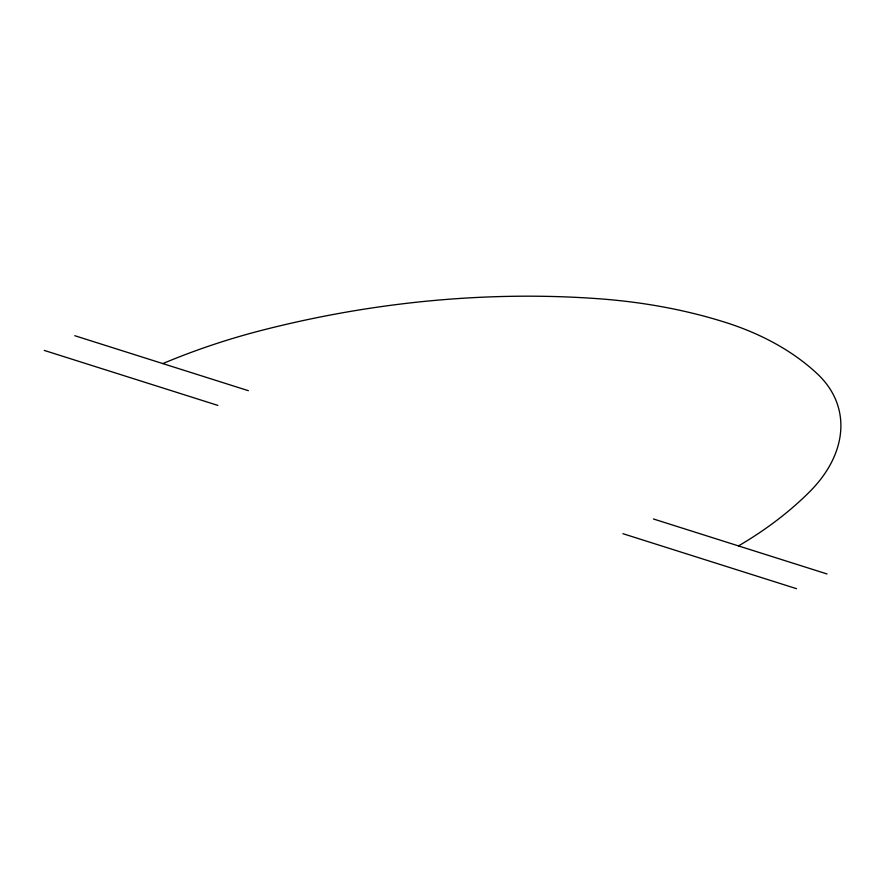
<?xml version="1.0" encoding="UTF-8"?>
<svg xmlns="http://www.w3.org/2000/svg" width="885" height="885" viewBox="0 0 885 885"><rect width="100%" height="100%" fill="white"/><g stroke="black" fill="none" stroke-linecap="round" stroke-linejoin="round"><path stroke-width="1.33" d="M74.76 335.703L248.364 390.683M653.44 518.975L827.033 573.967M44.25 350.416L217.854 405.396M622.918 533.688L796.522 588.68M162.807 363.591A487.79 327.03 -13.1 0 1 261.849 330.315A736.917 494.051 -13.1 0 1 599.41 298.798A487.79 327.03 -13.1 0 1 725.501 322.417A311.454 208.805 -13.1 0 1 817.364 373.868A147.695 99.02 -13.1 0 1 809.565 491.839A311.454 208.805 -13.1 0 1 738.477 545.912"/></g></svg>
